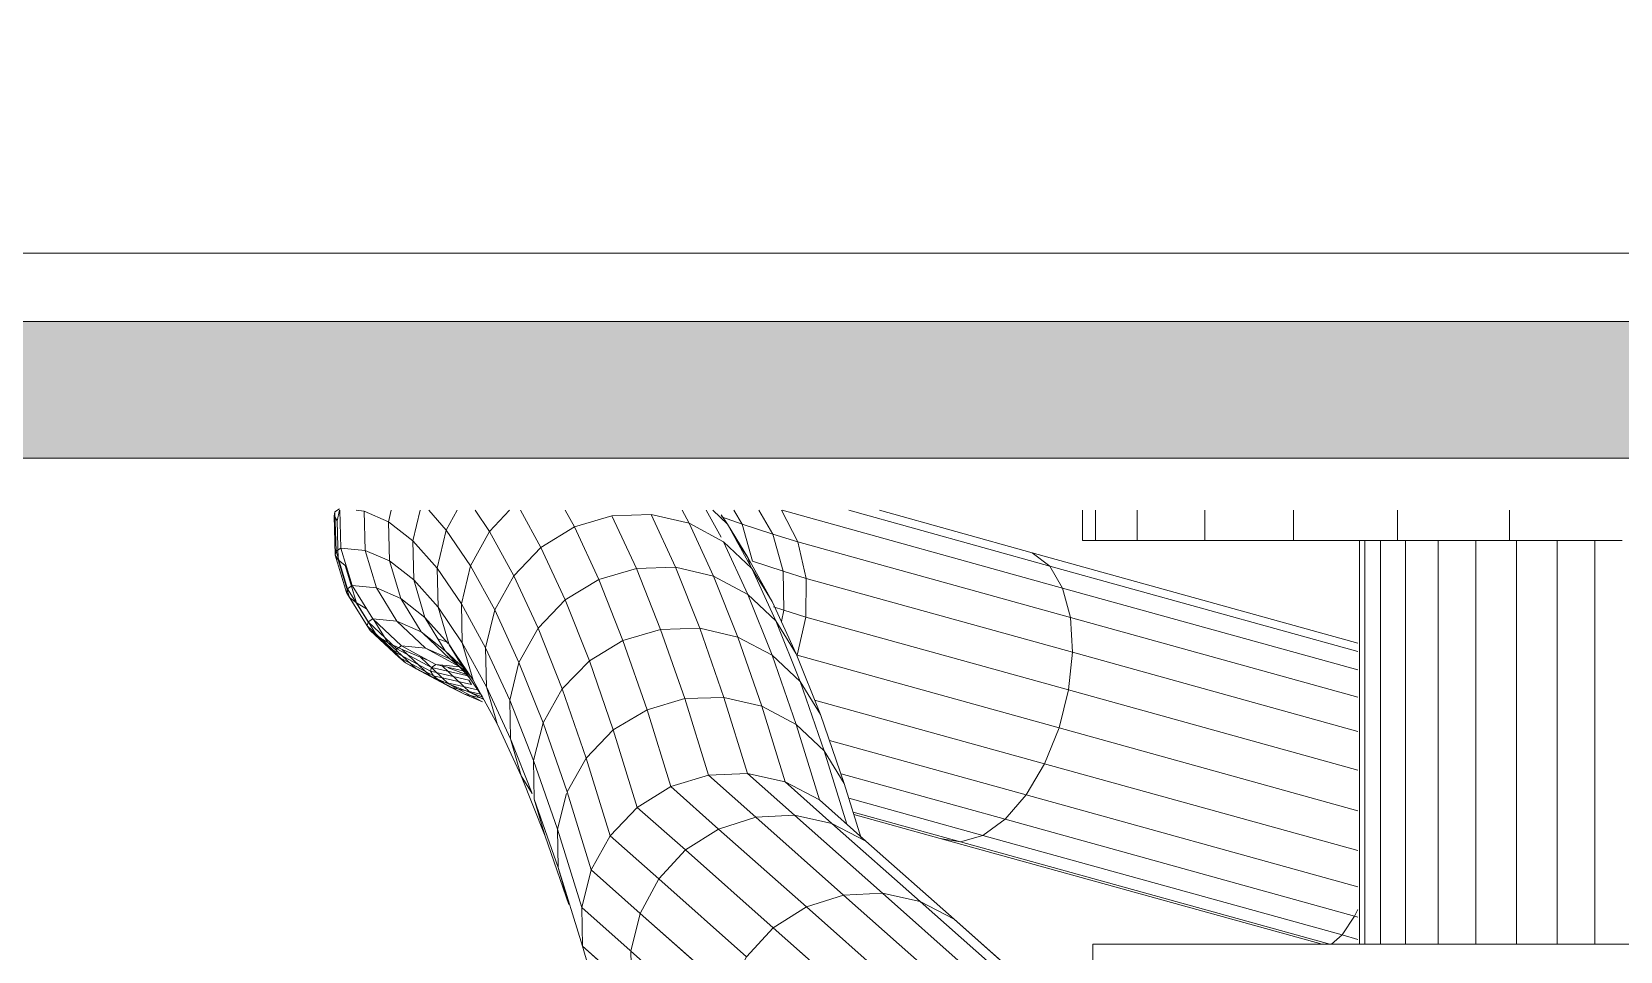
# Model space of a CAD drawing. Header units: millimetres. Extents: x -18512 to 101824, y -95768 to 52898.
# Drawn here: x 64625.4 to 64741.4, y -84598.4 to -84531.2 of the extents above; entities that cross this region are included whole.
import ezdxf

# ---------------------------------------------------------------- set-up
doc = ezdxf.new("R2010")
doc.units = ezdxf.units.MM
doc.header["$LTSCALE"] = 25
doc.layers.get('0').update_dxf_attribs({"color": 254, "lineweight": 0})
doc.layers.add('HAT', color=8, linetype='Continuous')
doc.layers.add('I-FLR-TILE', color=253, linetype='Continuous', lineweight=9)
doc.layers.add('xref-first floor frm cunsult$0$G-IMPT', color=8, linetype='Continuous', lineweight=9)

# ---------------------------------------------------------------- blocks, each defined once
blk = doc.blocks.new('xref-first floor frm cunsult$0$rainshower - rain shower_dwg_Group_7-6994170-FIRST FLOOR PLAN')
at = {"layer": 'xref-first floor frm cunsult$0$G-IMPT'}
for p, q in [((71.6, 35.5), (71.6, 42.66)), ((71.6, 42.66), (71.6, 35.5)), ((141.96, 35.5), (71.6, 35.5)), ((141.96, 35.5), (71.6, 35.5)), ((91.08, 6), (91.08, 35.5)), ((91.08, 6), (91.08, 35.5)), ((91.47, 35.5), (91.47, 6)), ((91.47, 6), (91.47, 35.5)), ((92.62, 35.5), (92.62, 6)), ((92.62, 6), (92.62, 35.5)), ((94.44, 6), (94.44, 35.5)), ((94.44, 6), (94.44, 35.5)), ((96.81, 6), (96.81, 35.5)), ((96.81, 6), (96.81, 35.5)), ((99.58, 6), (99.58, 35.5)), ((99.58, 6), (99.58, 35.5)), ((102.54, 6), (102.54, 35.5)), ((102.54, 35.5), (102.54, 6)), ((105.51, 6), (105.51, 35.5)), ((105.51, 35.5), (105.51, 6)), ((108.27, 6), (108.27, 35.5)), ((108.27, 35.5), (108.27, 6)), ((70.84, 6), (70.84, 3.8)), ((70.84, 6), (71.79, 6)), ((70.84, 3.8), (70.84, 6)), ((71.79, 6), (74.83, 6)), ((71.79, 6), (71.79, 3.8)), ((71.79, 3.8), (71.79, 6)), ((74.83, 6), (79.77, 6)), ((74.83, 6), (74.83, 3.8)), ((74.83, 3.8), (74.83, 6)), ((86.25, 6), (79.77, 6)), ((79.77, 6), (79.77, 3.8)), ((79.77, 3.8), (79.77, 6)), ((86.25, 6), (93.85, 6)), ((86.25, 6), (86.25, 3.8)), ((86.25, 3.8), (86.25, 6)), ((93.85, 6), (102.04, 6)), ((93.85, 3.8), (93.85, 6)), ((93.85, 3.8), (93.85, 6)), ((102.04, 6), (110.26, 6)), ((102.04, 3.8), (102.04, 6)), ((102.04, 3.8), (102.04, 6)), ((108.05, 6), (107.29, 6))]:
    blk.add_line(p, q, dxfattribs=at)
blk = doc.blocks.new('xref-first floor frm cunsult$0$rainshower - rain shower_dwg_Group_8-6994175-FIRST FLOOR PLAN')
at = {"layer": 'xref-first floor frm cunsult$0$G-IMPT'}
for p, q in [((54.24, 45.75), (48.26, 40.46)), ((34.33, 41.79), (37.8, 44.87)), ((34.33, 41.79), (35.11, 44.48)), ((44.96, 45.08), (38.54, 39.39)), ((56.65, 44.22), (50.68, 38.92)), ((67.47, 45.14), (61.47, 39.82)), ((59.38, 43.36), (53.4, 38.06)), ((62.21, 43.22), (56.23, 37.92)), ((64.97, 43.83), (58.99, 38.52)), ((32.55, 36.05), (34.33, 41.79)), ((34.33, 41.79), (32.55, 36.05)), ((34.28, 38.97), (37.8, 42.1)), ((37.8, 42.1), (34.28, 38.97)), ((34.28, 38.97), (34.33, 41.79)), ((37.87, 42.16), (38.54, 39.39)), ((38.54, 39.39), (37.87, 42.16)), ((46.31, 42.56), (39.9, 36.87)), ((46.31, 42.56), (48.26, 40.46)), ((60.45, 33.91), (88.36, 41.65)), ((61.94, 34.16), (88.92, 41.65)), ((61.94, 34.16), (88.92, 41.65)), ((63.56, 33.69), (89.8, 40.97)), ((89.8, 40.97), (89.04, 41.65)), ((89.8, 40.97), (90.96, 41.29)), ((89.8, 40.97), (90.71, 39.6)), ((41.85, 34.76), (48.26, 40.46)), ((50.68, 38.92), (48.26, 40.46)), ((55.03, 34.11), (61.47, 39.82)), ((58.99, 38.52), (61.47, 39.82)), ((65.2, 32.52), (90.71, 39.6)), ((90.71, 39.6), (90.96, 39.67)), ((90.71, 39.6), (90.96, 39.1)), ((31.6, 33.74), (33.33, 38.74)), ((33.33, 38.74), (31.6, 33.74)), ((32.5, 33.24), (34.28, 38.97)), ((32.55, 36.05), (33.33, 38.74)), ((32.55, 36.05), (33.33, 38.74)), ((34.97, 36.22), (34.28, 38.97)), ((34.97, 36.22), (38.54, 39.39)), ((34.97, 36.22), (38.54, 39.39)), ((39.9, 36.87), (38.54, 39.39)), ((44.26, 33.23), (50.68, 38.92)), ((50.68, 38.92), (53.4, 38.06)), ((52.55, 32.82), (58.99, 38.52)), ((58.99, 38.52), (56.23, 37.92)), ((46.98, 32.36), (53.4, 38.06)), ((49.8, 32.22), (56.23, 37.92)), ((53.4, 38.06), (56.23, 37.92)), ((66.74, 30.74), (90.96, 37.46)), ((30.81, 31.04), (32.55, 36.05)), ((32.5, 33.24), (32.55, 36.05)), ((33.2, 30.51), (34.97, 36.22)), ((36.35, 33.72), (34.97, 36.22)), ((34.97, 36.22), (36.35, 33.72)), ((36.35, 33.72), (39.9, 36.87)), ((41.85, 34.76), (39.9, 36.87)), ((41.85, 34.76), (39.9, 36.87)), ((29.85, 29.34), (31.6, 33.74)), ((30.81, 31.04), (31.6, 33.74)), ((34.59, 28.04), (36.35, 33.72)), ((36.35, 33.72), (34.59, 28.04)), ((38.33, 31.65), (36.35, 33.72)), ((38.33, 31.65), (41.85, 34.76)), ((44.26, 33.23), (41.85, 34.76)), ((55.03, 34.11), (51.63, 31.09)), ((55.03, 34.11), (52.55, 32.82)), ((54.69, 33.89), (53.45, 29.9)), ((63.56, 33.69), (53.79, 30.98)), ((63.56, 33.69), (53.79, 30.98)), ((61.94, 34.16), (54.1, 31.99)), ((60.45, 33.91), (54.15, 32.16)), ((60.45, 33.91), (54.15, 32.16)), ((60.45, 33.91), (61.94, 34.16)), ((61.94, 34.16), (63.56, 33.69)), ((61.94, 34.16), (63.56, 33.69)), ((63.56, 33.69), (65.2, 32.52)), ((68.08, 28.46), (90.96, 34.8)), ((30.76, 28.22), (32.5, 33.24)), ((30.76, 28.22), (32.5, 33.24)), ((33.17, 30.64), (32.5, 33.24)), ((32.5, 33.24), (33.17, 30.64)), ((40.78, 30.13), (44.26, 33.23)), ((46.98, 32.36), (44.26, 33.23)), ((49.13, 29.78), (52.55, 32.82)), ((52.55, 32.82), (49.8, 32.22)), ((51.98, 27.51), (53.64, 32.87)), ((51.98, 27.51), (53.64, 32.87)), ((65.2, 32.52), (53.21, 29.2)), ((65.2, 32.52), (66.74, 30.74)), ((38.33, 31.65), (36.58, 25.99)), ((36.58, 25.99), (38.33, 31.65)), ((40.78, 30.13), (38.33, 31.65)), ((43.52, 29.29), (46.98, 32.36)), ((49.8, 32.22), (46.37, 29.17)), ((49.8, 32.22), (46.98, 32.36)), ((69.14, 25.84), (90.96, 31.89)), ((69.14, 25.84), (90.96, 31.89)), ((29.06, 26.63), (30.65, 30.64)), ((29.06, 26.63), (30.65, 30.64)), ((29.85, 29.34), (30.65, 30.64)), ((30.76, 28.22), (30.81, 31.04)), ((30.81, 31.04), (30.76, 28.22)), ((31.45, 25.48), (33.2, 30.51)), ((33.2, 30.51), (34.59, 28.04)), ((33.2, 30.51), (34.59, 28.04)), ((49.13, 29.78), (51.63, 31.09)), ((51.63, 31.09), (49.93, 25.59)), ((66.74, 30.74), (52.36, 26.75)), ((66.74, 30.74), (68.08, 28.46)), ((28.1, 25.55), (29.85, 29.34)), ((28.1, 25.55), (29.85, 29.34)), ((29.06, 26.63), (29.85, 29.34)), ((29.85, 29.34), (29.06, 26.63)), ((40.78, 30.13), (39.04, 24.51)), ((39.04, 24.51), (40.78, 30.13)), ((43.52, 29.29), (40.78, 30.13)), ((43.52, 29.29), (41.79, 23.7)), ((43.52, 29.29), (46.37, 29.17)), ((46.37, 29.17), (44.65, 23.62)), ((49.13, 29.78), (46.37, 29.17)), ((49.13, 29.78), (47.43, 24.26)), ((51.7, 24.86), (53.45, 29.9)), ((53.45, 29.9), (51.98, 27.51)), ((29.01, 23.8), (30.76, 28.22)), ((31.45, 25.48), (30.76, 28.22)), ((32.84, 22.99), (34.59, 28.04)), ((36.58, 25.99), (34.59, 28.04)), ((34.59, 28.04), (36.58, 25.99)), ((51.28, 23.8), (68.08, 28.46)), ((68.08, 28.46), (69.14, 25.84)), ((69.83, 23.06), (90.96, 28.92)), ((69.83, 23.06), (90.96, 28.92)), ((51.98, 27.51), (49.93, 25.59)), ((49.93, 25.59), (51.98, 27.51)), ((50.23, 22.46), (51.98, 27.51)), ((51.98, 27.51), (50.23, 22.46)), ((26.35, 22.35), (28.1, 25.55)), ((27.31, 22.83), (29.06, 26.63)), ((27.31, 22.83), (28.1, 25.55)), ((28.1, 25.55), (27.31, 22.83)), ((29.01, 23.8), (29.06, 26.63)), ((34.83, 20.94), (36.58, 25.99)), ((39.04, 24.51), (36.58, 25.99)), ((49.93, 25.59), (47.43, 24.26)), ((48.17, 20.53), (49.93, 25.59)), ((48.17, 20.53), (49.93, 25.59)), ((50, 20.53), (69.14, 25.84)), ((69.14, 25.84), (69.83, 23.06)), ((70.11, 20.31), (90.96, 26.09)), ((29.69, 21.05), (31.45, 25.48)), ((32.84, 22.99), (31.45, 25.48)), ((37.28, 19.45), (39.04, 24.51)), ((41.79, 23.7), (39.04, 24.51)), ((49.94, 20.43), (51.7, 24.86)), ((51.7, 24.86), (50.23, 22.46)), ((23.22, 22.05), (25.72, 23.37)), ((24.09, 21.31), (26.13, 23.24)), ((24.54, 22.61), (27.02, 23.93)), ((26.13, 23.24), (24.54, 22.61)), ((24.69, 22.87), (25.72, 23.37)), ((26.88, 23.37), (24.69, 22.87)), ((27.02, 23.93), (25.72, 23.37)), ((25.72, 23.37), (27.08, 23.69)), ((26.07, 22.18), (27.02, 23.58)), ((26.07, 22.18), (27.02, 23.58)), ((26.13, 23.24), (27.13, 23.77)), ((27.01, 23.56), (26.13, 23.24)), ((27.25, 19.99), (29.01, 23.8)), ((29.69, 21.05), (29.01, 23.8)), ((40.03, 18.64), (41.79, 23.7)), ((44.65, 23.62), (41.79, 23.7)), ((42.89, 18.55), (44.65, 23.62)), ((44.65, 23.62), (47.43, 24.26)), ((44.65, 23.62), (47.43, 24.26)), ((45.67, 19.2), (47.43, 24.26)), ((47.43, 24.26), (45.67, 19.2)), ((69.96, 17.77), (90.96, 23.59)), ((21.16, 20.11), (23.22, 22.05)), ((21.41, 21.08), (23.93, 22.42)), ((22.18, 21.53), (24.69, 22.87)), ((22.18, 21.53), (23.22, 22.05)), ((22.49, 20.68), (24.54, 22.61)), ((24.54, 22.61), (23.22, 22.05)), ((23.23, 21.69), (26.02, 22.34)), ((26.08, 22.07), (23.29, 21.42)), ((23.44, 22.03), (26.23, 22.67)), ((23.93, 22.42), (23.44, 22.03)), ((26.66, 23.05), (23.93, 22.42)), ((24.69, 22.87), (23.93, 22.42)), ((24.31, 20.2), (26.07, 22.18)), ((24.58, 19.76), (26.35, 22.35)), ((26.35, 22.35), (24.58, 19.76)), ((24.58, 19.76), (26.07, 22.18)), ((24.58, 19.76), (26.07, 22.18)), ((25.54, 19.62), (27.31, 22.83)), ((25.54, 19.62), (26.35, 22.35)), ((26.02, 22.34), (26.23, 22.67)), ((26.02, 22.34), (26.23, 22.67)), ((27.25, 19.99), (27.31, 22.83)), ((31.08, 18.55), (32.84, 22.99)), ((34.83, 20.94), (32.84, 22.99)), ((50.23, 22.46), (48.17, 20.53)), ((50.23, 22.46), (48.17, 20.53)), ((48.46, 18.02), (50.23, 22.46)), ((50.65, 17.74), (69.83, 23.06)), ((70.11, 20.31), (69.83, 23.06)), ((19.33, 19.13), (21.41, 21.08)), ((20.1, 19.59), (22.18, 21.53)), ((20.7, 20.34), (23.23, 21.69)), ((20.77, 20.06), (23.29, 21.42)), ((20.92, 20.68), (23.44, 22.03)), ((21.41, 21.08), (20.92, 20.68)), ((21.1, 19.84), (23.62, 21.2)), ((22.18, 21.53), (21.41, 21.08)), ((23.09, 20.92), (22.49, 20.68)), ((23.09, 20.92), (22.49, 20.68)), ((22.86, 20.01), (25.38, 21.37)), ((23.23, 21.69), (23.44, 22.03)), ((23.23, 21.69), (23.29, 21.42)), ((23.62, 21.2), (23.29, 21.42)), ((23.62, 21.2), (25.94, 21.75)), ((25.38, 21.37), (23.62, 21.2)), ((25.92, 21.72), (24.31, 20.2)), ((24.51, 21.46), (25.97, 21.99)), ((24.62, 19.76), (25.97, 21.99)), ((26.03, 21.88), (24.63, 20.78)), ((24.63, 20.78), (25.66, 21.34)), ((27.93, 17.22), (29.69, 21.05)), ((31.08, 18.55), (29.69, 21.05)), ((33.06, 16.49), (34.83, 20.94)), ((37.28, 19.45), (34.83, 20.94)), ((34.83, 20.94), (37.28, 19.45)), ((69.39, 15.62), (90.96, 21.6)), ((90.96, 21.6), (69.39, 15.62)), ((18.61, 18.39), (20.7, 20.34)), ((18.68, 18.1), (20.77, 20.06)), ((18.83, 18.73), (20.92, 20.68)), ((19.01, 17.88), (21.1, 19.84)), ((20.1, 19.59), (21.16, 20.11)), ((20.7, 20.34), (20.92, 20.68)), ((20.7, 20.34), (20.77, 20.06)), ((21.1, 19.84), (20.77, 20.06)), ((20.78, 18.05), (22.86, 20.01)), ((22.86, 20.01), (21.1, 19.84)), ((22.49, 20.68), (21.16, 20.11)), ((22.55, 18.82), (24.31, 20.2)), ((22.66, 18.92), (24.63, 20.78)), ((24.31, 20.2), (22.82, 17.77)), ((22.86, 20.01), (24.63, 20.78)), ((24.58, 19.76), (23.78, 17.02)), ((25.48, 16.77), (27.25, 19.99)), ((27.93, 17.22), (27.25, 19.99)), ((48.17, 20.53), (45.67, 19.2)), ((46.4, 16.08), (48.17, 20.53)), ((48.18, 16.6), (49.94, 20.43)), ((49.94, 20.43), (48.46, 18.02)), ((50, 20.53), (50.65, 17.74)), ((50.67, 14.92), (70.11, 20.31)), ((68.45, 14.01), (90.96, 20.25)), ((69.96, 17.77), (70.11, 20.31)), ((18.83, 18.73), (17.32, 16.3)), ((19.33, 19.13), (17.82, 16.7)), ((18.61, 18.39), (18.83, 18.73)), ((19.33, 19.13), (18.83, 18.73)), ((19.04, 17.88), (20.1, 19.59)), ((19.33, 19.13), (20.1, 19.59)), ((20.78, 18.05), (22.55, 18.82)), ((21.05, 16.39), (22.55, 18.82)), ((24.51, 19.67), (22.82, 17.77)), ((23.77, 19.32), (24.4, 19.55)), ((24.4, 19.55), (23.77, 19.32)), ((23.78, 17.02), (25.54, 19.62)), ((25.48, 16.77), (25.54, 19.62)), ((35.51, 15), (37.28, 19.45)), ((40.03, 18.64), (37.28, 19.45)), ((38.26, 14.18), (40.03, 18.64)), ((42.89, 18.55), (40.03, 18.64)), ((45.67, 19.2), (42.89, 18.55)), ((45.67, 19.2), (42.89, 18.55)), ((43.9, 14.74), (45.67, 19.2)), ((67.18, 13.04), (90.96, 19.64)), ((67.18, 13.04), (90.96, 19.64)), ((17.1, 15.95), (18.61, 18.39)), ((17.16, 15.67), (18.68, 18.1)), ((17.51, 15.44), (19.01, 17.88)), ((18.68, 18.1), (18.61, 18.39)), ((19.01, 17.88), (18.68, 18.1)), ((19.01, 17.88), (20.78, 18.05)), ((19.28, 15.61), (20.78, 18.05)), ((21.05, 16.39), (22.82, 17.77)), ((22.82, 17.77), (22.01, 15.03)), ((29.31, 14.72), (31.08, 18.55)), ((33.06, 16.49), (31.08, 18.55)), ((41.12, 14.09), (42.89, 18.55)), ((48.46, 18.02), (46.4, 16.08)), ((46.69, 14.18), (48.46, 18.02)), ((49.04, 17.23), (48.85, 18.06)), ((48.85, 18.06), (49.04, 17.23)), ((50.65, 17.74), (49.04, 17.23)), ((69.96, 17.77), (50.05, 12.25)), ((50.67, 14.92), (50.65, 17.74)), ((69.96, 17.77), (69.39, 15.62)), ((16.49, 13.56), (17.32, 16.3)), ((17.82, 16.7), (16.99, 13.97)), ((17.1, 15.95), (17.32, 16.3)), ((17.82, 16.7), (17.32, 16.3)), ((18.55, 17.14), (17.82, 16.7)), ((19.28, 15.61), (21.05, 16.39)), ((20.24, 13.64), (21.05, 16.39)), ((23.78, 17.02), (22.01, 15.03)), ((23.71, 14.17), (23.78, 17.02)), ((23.71, 14.17), (25.48, 16.77)), ((23.71, 14.17), (25.48, 16.77)), ((26.16, 14), (25.48, 16.77)), ((26.16, 14), (27.93, 17.22)), ((29.31, 14.72), (27.93, 17.22)), ((31.29, 12.65), (33.06, 16.49)), ((35.51, 15), (33.06, 16.49)), ((48.18, 16.6), (46.4, 13.38)), ((48.18, 16.6), (46.69, 14.18)), ((49.04, 17.23), (48.29, 16.99)), ((49.04, 17.23), (48.29, 16.99)), ((49.04, 17.23), (48.99, 14.39)), ((16.27, 13.21), (17.1, 15.95)), ((16.34, 12.92), (17.16, 15.67)), ((16.68, 12.7), (17.51, 15.44)), ((17.16, 15.67), (17.1, 15.95)), ((17.51, 15.44), (17.16, 15.67)), ((17.51, 15.44), (19.28, 15.61)), ((18.46, 12.87), (19.28, 15.61)), ((46.4, 16.08), (43.9, 14.74)), ((44.63, 12.24), (46.4, 16.08)), ((69.39, 15.62), (48.92, 9.94)), ((69.39, 15.62), (68.45, 14.01)), ((16.99, 13.97), (16.49, 13.56)), ((20.24, 13.64), (22.01, 15.03)), ((21.94, 12.17), (22.01, 15.03)), ((22.01, 15.03), (21.94, 12.17)), ((21.94, 12.17), (23.71, 14.17)), ((24.38, 11.39), (23.71, 14.17)), ((24.38, 11.39), (26.16, 14)), ((27.53, 11.49), (26.16, 14)), ((27.53, 11.49), (29.31, 14.72)), ((31.29, 12.65), (29.31, 14.72)), ((33.74, 11.15), (35.51, 15)), ((38.26, 14.18), (35.51, 15)), ((36.48, 10.33), (38.26, 14.18)), ((41.12, 14.09), (38.26, 14.18)), ((39.34, 10.24), (41.12, 14.09)), ((43.9, 14.74), (41.12, 14.09)), ((42.12, 10.89), (43.9, 14.74)), ((46.69, 14.18), (44.63, 12.24)), ((46.69, 14.18), (44.92, 10.95)), ((46.62, 14.11), (46.4, 13.38)), ((48.99, 14.39), (46.75, 13.65)), ((46.75, 13.65), (48.99, 14.39)), ((48.99, 14.39), (48.23, 11.68)), ((50.67, 14.92), (48.99, 14.39)), ((50.67, 14.92), (50.05, 12.25)), ((53.79, 9.94), (68.45, 14.01)), ((68.45, 14.01), (67.18, 13.04)), ((16.18, 10.35), (16.27, 13.21)), ((16.25, 10.06), (16.34, 12.92)), ((16.49, 13.56), (16.27, 13.21)), ((16.34, 12.92), (16.27, 13.21)), ((16.68, 12.7), (16.34, 12.92)), ((16.49, 13.56), (16.4, 10.7)), ((16.68, 12.7), (18.46, 12.87)), ((18.38, 10), (18.46, 12.87)), ((18.46, 12.87), (20.24, 13.64)), ((20.24, 13.64), (20.16, 10.78)), ((46.4, 13.38), (44.92, 10.95)), ((46.4, 13.38), (45.6, 12.19)), ((46.75, 13.65), (45.98, 10.94)), ((56.01, 9.94), (67.18, 13.04)), ((16.6, 9.94), (16.68, 12.7)), ((21.94, 12.17), (20.16, 10.78)), ((22.47, 9.94), (21.94, 12.17)), ((22.47, 9.94), (21.94, 12.17)), ((31.29, 12.65), (29.8, 9.94)), ((29.8, 9.94), (31.29, 12.65)), ((33.74, 11.15), (31.29, 12.65)), ((44.63, 12.24), (42.12, 10.89)), ((44.63, 12.24), (42.12, 10.89)), ((43.37, 9.94), (44.45, 11.9)), ((43.37, 9.94), (44.45, 11.9)), ((48.23, 11.68), (45.98, 10.94)), ((47.21, 9.94), (48.23, 11.68)), ((47.21, 9.94), (48.23, 11.68)), ((50.05, 12.25), (48.23, 11.68)), ((50.05, 12.25), (48.85, 9.94)), ((16.4, 10.7), (16.18, 10.35)), ((16.58, 9.94), (16.4, 10.7)), ((16.4, 10.7), (16.58, 9.94)), ((18.38, 10), (20.16, 10.78)), ((18.38, 10), (20.16, 10.78)), ((20.16, 10.78), (20.36, 9.94)), ((20.16, 10.78), (20.36, 9.94)), ((23.1, 9.94), (24.38, 11.39)), ((23.1, 9.94), (24.38, 11.39)), ((25.17, 9.94), (24.38, 11.39)), ((24.38, 11.39), (25.17, 9.94)), ((26.49, 9.94), (27.53, 11.49)), ((26.49, 9.94), (27.53, 11.49)), ((29, 9.94), (27.53, 11.49)), ((33.07, 9.94), (33.74, 11.15)), ((33.74, 11.15), (33.07, 9.94)), ((36.48, 10.33), (33.74, 11.15)), ((42.12, 10.89), (39.34, 10.24)), ((41.6, 9.94), (42.12, 10.89)), ((42.12, 10.89), (41.6, 9.94)), ((44.92, 10.95), (43.85, 9.94)), ((44.92, 10.95), (43.85, 9.94)), ((44.45, 10.26), (44.92, 10.95)), ((44.45, 10.26), (44.92, 10.95)), ((44.47, 10.42), (45.98, 10.94)), ((44.47, 10.42), (45.98, 10.94)), ((45.39, 9.94), (45.98, 10.94)), ((45.98, 10.94), (45.39, 9.94)), ((16.25, 10.06), (16.18, 10.35)), ((16.25, 10.06), (16.18, 10.35)), ((16.59, 9.83), (16.25, 10.06)), ((17.79, 9.94), (18.38, 10)), ((17.79, 9.94), (18.38, 10)), ((39.34, 10.24), (36.48, 10.33))]:
    blk.add_line(p, q, dxfattribs=at)
at = {"layer": 'xref-first floor frm cunsult$0$G-IMPT', "flags": 128}
for points in [[(37.94, 45), (37.87, 42.16), (44.29, 47.86), (44.36, 50.7)], [(59.38, 43.36), (56.65, 44.22), (50.68, 38.92), (53.4, 38.06)]]:
    blk.add_lwpolyline(points, close=True, dxfattribs=at)
for points in [[(34.33, 41.79), (35.11, 44.48), (38.73, 47.69)], [(39.9, 36.87), (46.31, 42.56), (48.26, 40.46), (54.24, 45.75), (52.28, 47.86)], [(64.9, 48.26), (59.38, 43.36), (62.21, 43.22), (56.23, 37.92), (53.4, 38.06)], [(34.28, 38.97), (34.33, 41.79), (37.8, 44.87)], [(39.9, 36.87), (38.54, 39.39), (44.96, 45.08), (46.31, 42.56)], [(64.97, 43.83), (67.47, 45.14), (61.47, 39.82)], [(52.55, 32.82), (58.99, 38.52), (64.97, 43.83)], [(90.96, 41.29), (89.8, 40.97), (63.56, 33.69), (65.2, 32.52), (53.21, 29.2)], [(54.1, 31.99), (61.94, 34.16), (60.45, 33.91), (88.36, 41.65)], [(89.04, 41.65), (89.8, 40.97), (90.71, 39.6), (90.96, 39.67)], [(38.33, 31.65), (41.85, 34.76), (48.26, 40.46), (50.68, 38.92), (44.26, 33.23), (41.85, 34.76)], [(55.03, 34.11), (52.55, 32.82), (49.13, 29.78), (51.63, 31.09), (55.03, 34.11), (61.47, 39.82), (58.99, 38.52)], [(90.96, 39.1), (90.71, 39.6), (65.2, 32.52), (66.74, 30.74), (52.36, 26.75)], [(30.65, 30.64), (29.85, 29.34), (31.6, 33.74), (30.81, 31.04), (32.55, 36.05), (32.5, 33.24), (34.28, 38.97), (34.97, 36.22)], [(58.99, 38.52), (56.23, 37.92), (49.8, 32.22)], [(53.4, 38.06), (46.98, 32.36), (44.26, 33.23)], [(51.28, 23.8), (68.08, 28.46), (66.74, 30.74), (90.96, 37.46)], [(31.45, 25.48), (33.2, 30.51), (34.97, 36.22)], [(40.78, 30.13), (38.33, 31.65), (36.35, 33.72), (39.9, 36.87)], [(50, 20.53), (69.14, 25.84), (68.08, 28.46), (90.96, 34.8)], [(54.69, 33.89), (53.45, 29.9), (51.98, 27.51)], [(44.26, 33.23), (40.78, 30.13), (43.52, 29.29)], [(49.8, 32.22), (46.98, 32.36), (43.52, 29.29), (46.37, 29.17), (49.8, 32.22), (52.55, 32.82)], [(51.63, 31.09), (49.93, 25.59), (47.43, 24.26)], [(43.52, 29.29), (41.79, 23.7), (39.04, 24.51)], [(46.37, 29.17), (44.65, 23.62), (41.79, 23.7), (40.03, 18.64)], [(47.43, 24.26), (49.13, 29.78), (46.37, 29.17)], [(53.45, 29.9), (51.7, 24.86), (50.23, 22.46)], [(29.01, 23.8), (30.76, 28.22), (31.45, 25.48)], [(29.69, 21.05), (31.45, 25.48), (32.84, 22.99), (34.59, 28.04)], [(26.16, 14), (25.48, 16.77), (27.25, 19.99), (27.93, 17.22), (29.69, 21.05), (31.08, 18.55), (32.84, 22.99), (34.83, 20.94), (36.58, 25.99)], [(25.54, 19.62), (26.35, 22.35), (28.1, 25.55)], [(27.31, 22.83), (29.06, 26.63), (29.01, 23.8)], [(37.28, 19.45), (39.04, 24.51), (36.58, 25.99)], [(50, 20.53), (50.65, 17.74), (69.83, 23.06), (69.14, 25.84)], [(90.96, 26.09), (70.11, 20.31), (69.83, 23.06)], [(48.46, 18.02), (49.94, 20.43), (51.7, 24.86)], [(27.02, 23.93), (25.72, 23.37), (23.22, 22.05), (22.18, 21.53), (24.69, 22.87), (23.93, 22.42), (21.41, 21.08), (20.92, 20.68), (18.83, 18.73), (18.61, 18.39)], [(18.83, 18.73), (19.33, 19.13), (21.41, 21.08), (22.18, 21.53), (20.1, 19.59), (21.16, 20.11), (23.22, 22.05), (24.54, 22.61), (27.02, 23.93)], [(21.16, 20.11), (22.49, 20.68), (24.54, 22.61), (26.13, 23.24), (27.13, 23.77)], [(27.01, 23.56), (26.13, 23.24), (24.09, 21.31)], [(26.88, 23.37), (24.69, 22.87), (25.72, 23.37), (27.08, 23.69)], [(27.25, 19.99), (29.01, 23.8), (29.69, 21.05)], [(35.51, 15), (38.26, 14.18), (40.03, 18.64), (42.89, 18.55), (44.65, 23.62)], [(48.92, 9.94), (69.39, 15.62), (69.96, 17.77), (90.96, 23.59)], [(22.86, 20.01), (25.38, 21.37), (23.62, 21.2), (21.1, 19.84), (20.77, 20.06), (23.29, 21.42), (23.23, 21.69), (20.7, 20.34), (20.92, 20.68), (23.44, 22.03), (23.93, 22.42), (26.66, 23.05)], [(26.23, 22.67), (23.44, 22.03), (23.23, 21.69), (26.02, 22.34)], [(26.08, 22.07), (23.29, 21.42), (23.62, 21.2), (25.94, 21.75)], [(26.07, 22.18), (24.31, 20.2), (25.92, 21.72)], [(25.48, 16.77), (25.54, 19.62), (27.31, 22.83), (27.25, 19.99)], [(50.23, 22.46), (48.46, 18.02), (46.4, 16.08), (44.63, 12.24)], [(26.03, 21.88), (24.63, 20.78), (22.66, 18.92)], [(25.66, 21.34), (24.63, 20.78), (22.86, 20.01)], [(24.51, 21.46), (25.97, 21.99), (24.62, 19.76)], [(31.08, 18.55), (33.06, 16.49), (34.83, 20.94)], [(18.61, 18.39), (20.7, 20.34), (20.77, 20.06), (18.68, 18.1), (19.01, 17.88), (21.1, 19.84), (22.86, 20.01), (20.78, 18.05)], [(22.55, 18.82), (24.31, 20.2), (22.82, 17.77), (24.51, 19.67)], [(24.58, 19.76), (23.78, 17.02), (25.54, 19.62)], [(41.12, 14.09), (43.9, 14.74), (45.67, 19.2), (48.17, 20.53)], [(48.17, 20.53), (46.4, 16.08), (43.9, 14.74)], [(49.94, 20.43), (48.18, 16.6), (46.69, 14.18)], [(50.65, 17.74), (50.67, 14.92), (70.11, 20.31), (69.96, 17.77)], [(90.96, 20.25), (68.45, 14.01), (67.18, 13.04), (56.01, 9.94)], [(21.94, 12.17), (20.16, 10.78), (20.24, 13.64), (18.46, 12.87), (19.28, 15.61), (17.51, 15.44), (16.68, 12.7), (16.34, 12.92), (17.16, 15.67), (17.1, 15.95), (16.27, 13.21), (16.49, 13.56), (17.32, 16.3), (17.82, 16.7), (19.33, 19.13), (20.1, 19.59), (19.04, 17.88)], [(18.83, 18.73), (17.32, 16.3), (17.1, 15.95), (18.61, 18.39), (18.68, 18.1), (17.16, 15.67), (17.51, 15.44), (19.01, 17.88), (20.78, 18.05), (19.28, 15.61)], [(20.78, 18.05), (22.55, 18.82), (21.05, 16.39), (22.82, 17.77), (22.01, 15.03)], [(40.03, 18.64), (37.28, 19.45), (35.51, 15), (33.06, 16.49), (31.29, 12.65)], [(27.53, 11.49), (26.16, 14), (27.93, 17.22), (29.31, 14.72), (31.08, 18.55)], [(42.89, 18.55), (41.12, 14.09), (38.26, 14.18)], [(44.63, 12.24), (46.69, 14.18), (48.46, 18.02)], [(50.67, 14.92), (48.99, 14.39), (49.04, 17.23), (50.65, 17.74)], [(69.96, 17.77), (50.05, 12.25), (50.67, 14.92)], [(18.55, 17.14), (17.82, 16.7), (16.99, 13.97), (16.49, 13.56), (16.4, 10.7), (16.18, 10.35), (16.27, 13.21), (16.34, 12.92), (16.25, 10.06), (16.59, 9.83)], [(19.28, 15.61), (21.05, 16.39), (20.24, 13.64), (22.01, 15.03)], [(22.01, 15.03), (23.78, 17.02), (23.71, 14.17)], [(46.62, 14.11), (46.4, 13.38), (48.18, 16.6)], [(69.39, 15.62), (68.45, 14.01), (53.79, 9.94)], [(21.94, 12.17), (23.71, 14.17), (24.38, 11.39), (26.16, 14)], [(31.29, 12.65), (29.31, 14.72), (27.53, 11.49), (29, 9.94)], [(31.29, 12.65), (33.74, 11.15), (35.51, 15)], [(38.26, 14.18), (36.48, 10.33), (33.74, 11.15)], [(36.48, 10.33), (39.34, 10.24), (41.12, 14.09)], [(43.9, 14.74), (42.12, 10.89), (39.34, 10.24)], [(46.69, 14.18), (44.92, 10.95), (46.4, 13.38), (45.6, 12.19)], [(48.99, 14.39), (48.23, 11.68), (50.05, 12.25), (48.85, 9.94)], [(16.6, 9.94), (16.68, 12.7), (18.46, 12.87), (18.38, 10)], [(48.23, 11.68), (45.98, 10.94), (46.75, 13.65)]]:
    blk.add_lwpolyline(points, dxfattribs=at)
blk.add_blockref('xref-first floor frm cunsult$0$rainshower - rain shower_dwg_Group_7-6994170-FIRST FLOOR PLAN', (0, 6.14))
blk = doc.blocks.new('xref-first floor frm cunsult$0$rainshower - rain shower_dwg_Group_2-6994176-FIRST FLOOR PLAN')
blk.add_blockref('xref-first floor frm cunsult$0$rainshower - rain shower_dwg_Group_8-6994175-FIRST FLOOR PLAN', (9.72, -6.14))
blk = doc.blocks.new('xref-first floor frm cunsult$0$rainshower - rain shower_dwg_Grohe_Rainshower_210-6994177-FIRST FLOOR PLAN')
at = {"rotation": 180}
blk.add_blockref('xref-first floor frm cunsult$0$rainshower - rain shower_dwg_Group_2-6994176-FIRST FLOOR PLAN', (330.75, -10.15), dxfattribs=at)
blk = doc.blocks.new('xref-first floor frm cunsult$0$rainshower - rain shower_dwg-6994168-FIRST FLOOR PLAN')
blk.add_blockref('xref-first floor frm cunsult$0$rainshower - rain shower_dwg_Grohe_Rainshower_210-6994177-FIRST FLOOR PLAN', (-2603.95, 2352.83))
blk = doc.blocks.new('xref-first floor frm cunsult$0$rainshower - rainshower-7292985-FIRST FLOOR PLAN')
at = {"rotation": 180}
blk.add_blockref('xref-first floor frm cunsult$0$rainshower - rain shower_dwg-6994168-FIRST FLOOR PLAN', (-2451.92, 2398.88), dxfattribs=at)
blk = doc.blocks.new('A$C6F726D13')
at = {"color": 252, "lineweight": 5}
blk.add_blockref('xref-first floor frm cunsult$0$rainshower - rainshower-7292985-FIRST FLOOR PLAN', (-522.88, -4220.73), dxfattribs=at)

msp = doc.modelspace()

# ---------------------------------------------------------------- hatches: boundary and pattern name
at = {"layer": 'HAT'}
h = msp.add_hatch(dxfattribs=at)
h.set_pattern_fill('AR-SAND', color=256, scale=0.1, style=0)
h.set_pattern_definition([(37.5, (59229.075, -128347.3092), (-0.16000313, 4.89413237), [0, -3.8608, 0, -4.318, 0, -4.1275]), (7.5, (59229.075, -128347.309), (4.4952328, 7.168251), [0, -2.0828, 0, -3.4798, 0, -1.3335]), (327.5, (59225.951, -128347.3092), (7.9099237, 0.01437185), [0, -1.27, 0, -4.572, 0, -5.969]), (317.5, (59225.951, -128347.309), (7.6355645, 2.2292932), [0, -0.635, 0, -2.9972, 0, -3.429])])
h.paths.add_polyline_path([(65363.15, -84552.35), (62193.15, -84552.35), (62203.15, -84562.35), (65363.15, -84562.35)])

# ---------------------------------------------------------------- linework, layer by layer
at = {"layer": 'I-FLR-TILE', "lineweight": 13}
for points in [[(65338.15, -84527.35), (62168.15, -84527.35), (62188.15, -84547.35), (65358.15, -84547.35)], [(65358.15, -84547.35), (62188.15, -84547.35), (62193.15, -84552.35), (65363.15, -84552.35)], [(65363.15, -84552.35), (62193.15, -84552.35), (62203.15, -84562.35), (65363.15, -84562.35)]]:
    msp.add_lwpolyline(points, close=True, dxfattribs=at)

# ---------------------------------------------------------------- block references
at = {"color": 252, "xscale": -1, "rotation": 180}
msp.add_blockref('A$C6F726D13', (65323.15, -88726.88), dxfattribs=at)

doc.saveas('drawing.dxf')
